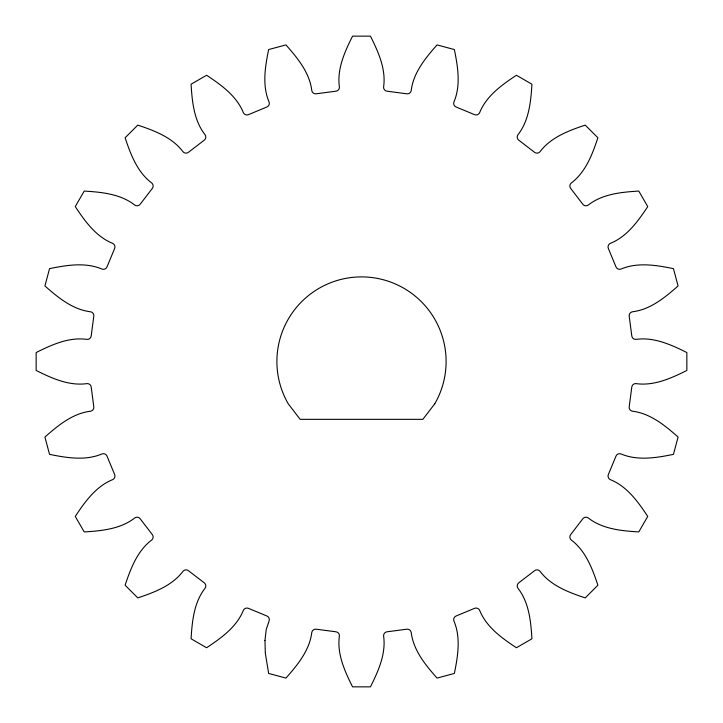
<?xml version="1.0" encoding="UTF-8"?>
<svg xmlns="http://www.w3.org/2000/svg" width="723" height="723" viewBox="0 0 723 723"><rect width="100%" height="100%" fill="white"/><g stroke="black" fill="none" stroke-linecap="round" stroke-linejoin="round"><path stroke-width="1.08" d="M264.961 640.461L265.314 653.095L268.64 673.447L285.947 678.084C297.496 665.033 309.643 650.32 311.803 632.381A3.931 3.931 0 0 1 316.376 629.227L335.788 631.775A3.931 3.931 0 0 1 339.394 636.014C336.837 653.899 344.763 671.26 352.544 686.85L370.456 686.85C378.237 671.26 386.163 653.899 383.606 636.014A3.931 3.931 0 0 1 387.212 631.775L406.624 629.227A3.931 3.931 0 0 1 411.197 632.381C413.357 650.32 425.504 665.033 437.054 678.084L454.36 673.447C457.84 656.367 461.003 637.55 453.899 620.94A3.931 3.931 0 0 1 456.285 615.915L474.378 608.423A3.931 3.931 0 0 1 479.611 610.284C486.344 627.058 501.879 638.129 516.421 647.736L531.929 638.78C530.872 621.391 529.055 602.395 517.903 588.179A3.931 3.931 0 0 1 518.906 582.711L534.442 570.79A3.931 3.931 0 0 1 539.982 571.242C550.818 585.693 568.694 592.372 585.223 597.894L597.894 585.223C592.372 568.694 585.693 550.818 571.242 539.982A3.931 3.931 0 0 1 570.79 534.442L582.711 518.906A3.931 3.931 0 0 1 588.179 517.903C602.395 529.055 621.391 530.872 638.78 531.929L647.736 516.421C638.129 501.879 627.058 486.344 610.284 479.611A3.931 3.931 0 0 1 608.423 474.378L615.915 456.285A3.931 3.931 0 0 1 620.94 453.899C637.55 461.003 656.367 457.84 673.447 454.36L678.084 437.054C665.033 425.504 650.32 413.357 632.381 411.197A3.931 3.931 0 0 1 629.227 406.624L631.775 387.212A3.931 3.931 0 0 1 636.014 383.606C653.899 386.163 671.26 378.237 686.85 370.456L686.85 352.544C671.26 344.763 653.899 336.837 636.014 339.394A3.931 3.931 0 0 1 631.775 335.788L629.227 316.376A3.931 3.931 0 0 1 632.381 311.803C650.32 309.643 665.033 297.496 678.084 285.947L673.447 268.64C656.367 265.16 637.55 261.997 620.94 269.101A3.931 3.931 0 0 1 615.915 266.715L608.423 248.622A3.931 3.931 0 0 1 610.284 243.389C627.058 236.656 638.129 221.121 647.736 206.579L638.78 191.071C621.391 192.128 602.395 193.945 588.179 205.097A3.931 3.931 0 0 1 582.711 204.094L570.79 188.558A3.931 3.931 0 0 1 571.242 183.018C585.693 172.182 592.372 154.306 597.894 137.777L585.223 125.106C568.694 130.628 550.818 137.307 539.982 151.758A3.931 3.931 0 0 1 534.442 152.21L518.906 140.289A3.931 3.931 0 0 1 517.903 134.821C529.055 120.605 530.872 101.609 531.929 84.22L516.421 75.264C501.879 84.871 486.344 95.942 479.611 112.716A3.931 3.931 0 0 1 474.378 114.577L456.285 107.085A3.931 3.931 0 0 1 453.899 102.06C461.003 85.45 457.84 66.633 454.36 49.553L437.054 44.916C425.504 57.967 413.357 72.68 411.197 90.619A3.931 3.931 0 0 1 406.624 93.773L387.212 91.225A3.931 3.931 0 0 1 383.606 86.986C386.163 69.101 378.237 51.74 370.456 36.15L352.544 36.15C344.763 51.74 336.837 69.101 339.394 86.986A3.931 3.931 0 0 1 335.788 91.225L316.376 93.773A3.931 3.931 0 0 1 311.803 90.619C309.643 72.68 297.496 57.967 285.947 44.916L268.64 49.553C265.16 66.633 261.997 85.45 269.101 102.06A3.931 3.931 0 0 1 266.715 107.085L248.622 114.577A3.931 3.931 0 0 1 243.389 112.716C236.656 95.942 221.121 84.871 206.579 75.264L191.071 84.22C192.128 101.609 193.945 120.605 205.097 134.821A3.931 3.931 0 0 1 204.094 140.289L188.558 152.21A3.931 3.931 0 0 1 183.018 151.758C172.182 137.307 154.306 130.628 137.777 125.106L125.106 137.777C130.628 154.306 137.307 172.182 151.758 183.018A3.931 3.931 0 0 1 152.21 188.558L140.289 204.094A3.931 3.931 0 0 1 134.821 205.097C120.605 193.945 101.609 192.128 84.22 191.071L75.264 206.579C84.871 221.121 95.942 236.656 112.716 243.389A3.931 3.931 0 0 1 114.577 248.622L107.085 266.715A3.931 3.931 0 0 1 102.06 269.101C85.45 261.997 66.633 265.16 49.553 268.64L44.916 285.947C57.967 297.496 72.68 309.643 90.619 311.803A3.931 3.931 0 0 1 93.773 316.376L91.225 335.788A3.931 3.931 0 0 1 86.986 339.394C69.101 336.837 51.74 344.763 36.15 352.544L36.15 370.456C51.74 378.237 69.101 386.163 86.986 383.606A3.931 3.931 0 0 1 91.225 387.212L93.773 406.624A3.931 3.931 0 0 1 90.619 411.197C72.68 413.357 57.967 425.504 44.916 437.054L49.553 454.36C66.633 457.84 85.45 461.003 102.06 453.899A3.931 3.931 0 0 1 107.085 456.285L114.577 474.378A3.931 3.931 0 0 1 112.716 479.611C95.942 486.344 84.871 501.879 75.264 516.421L84.22 531.929C101.609 530.872 120.605 529.055 134.821 517.903A3.931 3.931 0 0 1 140.289 518.906L152.21 534.442A3.931 3.931 0 0 1 151.758 539.982C137.307 550.818 130.628 568.694 125.106 585.223L137.777 597.894C154.306 592.372 172.182 585.693 183.018 571.242A3.931 3.931 0 0 1 188.558 570.79L204.094 582.711A3.931 3.931 0 0 1 205.097 588.179C193.945 602.395 192.128 621.391 191.071 638.78L206.579 647.736C221.121 638.129 236.656 627.058 243.389 610.284A3.931 3.931 0 0 1 248.622 608.423L266.715 615.915A3.931 3.931 0 0 1 269.101 620.94L266.236 629.489L264.961 640.461M434.767 403.805L422.847 419.34L300.153 419.34L288.233 403.805A84.609 84.609 0 0 1 361.5 276.891A84.609 84.609 0 0 1 434.767 403.805"/></g></svg>
